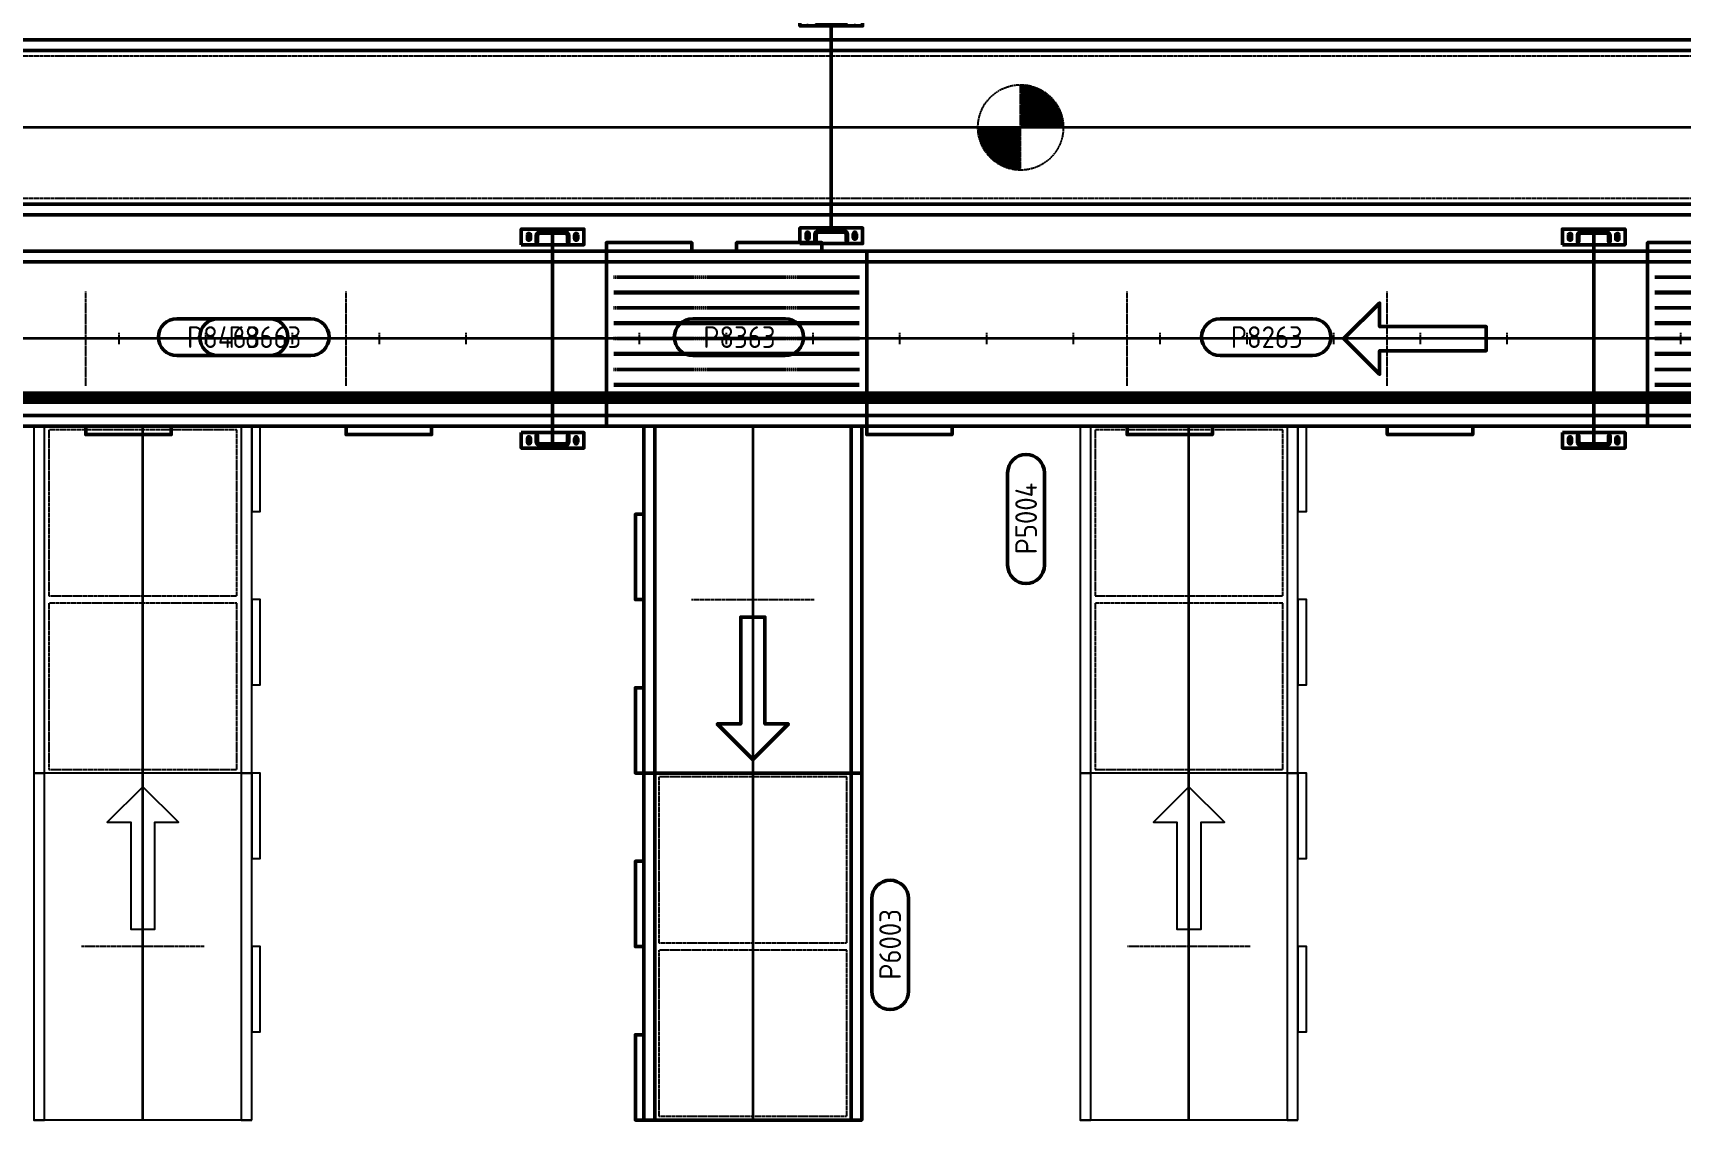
# Model space of a CAD drawing. Header units: millimetres. Extents: x 0 to 461941, y -159644 to 4828.
# Drawn here: x 153743 to 159533, y -42245 to -38425 of the extents above; entities that cross this region are included whole.
import ezdxf
from ezdxf.enums import TextEntityAlignment as Align

# ---------------------------------------------------------------- set-up
doc = ezdxf.new("R2010")
doc.units = ezdxf.units.MM
for name, pattern in [('Xref Conv Decant Empty Tote$0$AM_ISO02W050', [7.5, 6, -1.5]), ('Xref Conv Decant In$0$AM_ISO02W050', [7.5, 6, -1.5]), ('Xref Conv Decant In$0$AM_ISO08W050', [18, 12, -1.5, 3, -1.5]), ('Xref Conv Decant In$0$AM_ISO08W050x2', [9, 6, -0.75, 1.5, -0.75]), ('Xref Conv Decant In$0$CENTER', [7, 4, -1, 1, -1]), ('Xref Conv Decant Product Tote$0$AM_ISO02W050', [7.5, 6, -1.5])]:
    doc.linetypes.add(name, pattern=pattern)
for name, color, linetype in [('AM_BOR', 4, 'Continuous'), ('Xref Conv Decant Empty Tote$0$Conv - Empty Tote', 35, 'Continuous'), ('Xref Conv Decant Empty Tote$0$Conveyor Detail', 150, 'Continuous'), ('Xref Conv Decant Empty Tote$0$P_Number2', 4, 'Continuous'), ('Xref Conv Decant In$0$Conveyor Detail', 150, 'Continuous'), ('Xref Conv Decant In$0$P_Number1', 4, 'Continuous')]:
    doc.layers.add(name, color=color, linetype=linetype)
for name, color, linetype, lineweight in [('Xref Conv Decant Empty Tote$0$Cont 2.5', 7, 'Continuous', 50), ('Xref Conv Decant Empty Tote$0$Conveyor Centreline', 2, 'Continuous', 35), ('Xref Conv Decant Empty Tote$0$Hidden', 9, 'Xref Conv Decant Empty Tote$0$AM_ISO02W050', 25), ('Xref Conv Decant Empty Tote$0$Text', 40, 'Continuous', 35), ('Xref Conv Decant In$0$Center', 7, 'Xref Conv Decant In$0$AM_ISO08W050', 50), ('Xref Conv Decant In$0$Cont 2.5', 7, 'Continuous', 50), ('Xref Conv Decant In$0$Conv Decant In Out', 5, 'Continuous', 50), ('Xref Conv Decant In$0$Conveyor Centreline', 2, 'Continuous', 35), ('Xref Conv Decant In$0$Hidden', 9, 'Xref Conv Decant In$0$AM_ISO02W050', 25), ('Xref Conv Decant In$0$Text', 40, 'Continuous', 35), ('Xref Conv Decant Product Tote$0$Conv- Product decant', 3, 'Continuous', 50), ('Xref Conv Decant Product Tote$0$Hidden', 9, 'Xref Conv Decant Product Tote$0$AM_ISO02W050', 25)]:
    doc.layers.add(name, color=color, linetype=linetype, lineweight=lineweight)
doc.styles.add('Xref Conv Decant Empty Tote$0$STANDARD', font='ISOCP.SHX')
doc.styles.add('Xref Conv Decant In$0$STANDARD', font='ISOCP.SHX')

# ---------------------------------------------------------------- blocks, each defined once
blk = doc.blocks.new('*U157')
for p, q in [((-307.5, 32918.4), (307.5, 32918.4)), ((-307.5, 29260.8), (307.5, 29260.8))]:
    blk.add_line(p, q)
for points in [[(-307.5, 0), (-307.5, 42976.8), (-270, 42976.8), (-270, 0)], [(270, 0), (270, 42976.8), (307.5, 42976.8), (307.5, 0)]]:
    blk.add_lwpolyline(points, close=True)
at = {"layer": 'Xref Conv Decant Empty Tote$0$Conveyor Centreline'}
blk.add_lwpolyline([(0, 0), (0, 42976.8)], dxfattribs=at)
at = {"layer": 'Xref Conv Decant Empty Tote$0$Conveyor Detail', "const_width": 45}
blk.add_lwpolyline([(207.5, 0), (207.5, 42976.8)], dxfattribs=at)
at = {"layer": 'Xref Conv Decant Empty Tote$0$Hidden'}
for p, q in [((-20, 34442.4), (20, 34442.4)), ((-20, 34137.6), (20, 34137.6)), ((-20, 33832.8), (20, 33832.8)), ((-20, 33528), (20, 33528)), ((-20, 33223.2), (20, 33223.2)), ((-20, 32918.4), (20, 32918.4)), ((-20, 32613.6), (20, 32613.6)), ((-20, 32308.8), (20, 32308.8)), ((-20, 32004), (20, 32004)), ((-20, 31699.2), (20, 31699.2)), ((-20, 31394.4), (20, 31394.4)), ((-20, 31089.6), (20, 31089.6)), ((-20, 30784.8), (20, 30784.8)), ((-20, 30480), (20, 30480)), ((-20, 30175.2), (20, 30175.2)), ((-20, 29870.4), (20, 29870.4)), ((-20, 29565.6), (20, 29565.6)), ((-20, 29260.8), (20, 29260.8)), ((-20, 28956), (20, 28956))]:
    blk.add_line(p, q, dxfattribs=at)
blk = doc.blocks.new('Xref Conv Decant Empty Tote$0$Pno2')
at = {"layer": 'Xref Conv Decant Empty Tote$0$Cont 2.5', "lineweight": 50}
blk.add_lwpolyline([(-6.47, 2.55), (6.32, 2.55, -1), (6.32, -2.54), (-6.47, -2.54, -1)], format="xyb", close=True, dxfattribs=at)
at = {"layer": 'Xref Conv Decant Empty Tote$0$Text', "color": 7, "style": 'Xref Conv Decant Empty Tote$0$STANDARD'}
blk.add_attdef('PNO', text='', height=3, dxfattribs=at).set_placement((0, 0), align=Align.MIDDLE)
blk = doc.blocks.new('*U166')
for p, q in [((0, -382.5), (0, 382.5)), ((1219.2, -382.5), (1219.2, 382.5))]:
    blk.add_line(p, q)
for points in [[(0, 345), (1219.2, 345), (1219.2, 382.5), (0, 382.5)], [(0, -382.5), (1219.2, -382.5), (1219.2, -345), (0, -345)], [(609.6, -382.5), (309.6, -382.5), (309.6, -412.5), (609.6, -412.5)], [(1219.2, -382.5), (919.2, -382.5), (919.2, -412.5), (1219.2, -412.5)]]:
    blk.add_lwpolyline(points, close=True)
at = {"layer": 'Xref Conv Decant Empty Tote$0$Conveyor Centreline'}
blk.add_lwpolyline([(0, 0), (1219.2, 0)], dxfattribs=at)
at = {"layer": 'Xref Conv Decant Empty Tote$0$Hidden'}
for points in [[(13.1, -330), (596.5, -330), (596.5, 330), (13.1, 330)], [(622.7, -330), (1206.1, -330), (1206.1, 330), (622.7, 330)]]:
    blk.add_lwpolyline(points, close=True, dxfattribs=at)
blk = doc.blocks.new('*U165')
for p, q in [((-1219.2, -382.5), (-1219.2, 382.5)), ((0, -382.5), (0, 382.5))]:
    blk.add_line(p, q)
for points in [[(0, 345), (-1219.2, 345), (-1219.2, 382.5), (0, 382.5)], [(0, -382.5), (-1219.2, -382.5), (-1219.2, -345), (0, -345)], [(-1219.2, -382.5), (-919.2, -382.5), (-919.2, -412.5), (-1219.2, -412.5)], [(-609.6, -382.5), (-309.6, -382.5), (-309.6, -412.5), (-609.6, -412.5)]]:
    blk.add_lwpolyline(points, close=True)
at = {"layer": 'Xref Conv Decant Empty Tote$0$Conveyor Centreline'}
blk.add_lwpolyline([(0, 0), (-1219.2, 0)], dxfattribs=at)
at = {"layer": 'Xref Conv Decant Empty Tote$0$Hidden'}
for p, q in [((-609.6, -215.5), (-609.6, 215.5)), ((0, -215.5), (0, 215.5))]:
    blk.add_line(p, q, dxfattribs=at)
blk = doc.blocks.new('*U145')
at = {"color": 0, "linetype": 'Continuous'}
blk.add_lwpolyline([(0, 0), (125, 125), (125, 42.5), (500, 42.5), (500, -42.5), (125, -42.5), (125, -125)], close=True, dxfattribs=at)
blk = doc.blocks.new('Xref Conv Decant Empty Tote')
at = {"layer": 'Xref Conv Decant Empty Tote$0$Conv - Empty Tote', "xscale": -1, "rotation": 90}
for name, p in [('*U157', (188487, -39499.1)), ('*U165', (154129.3, -42245)), ('*U165', (157804.3, -42245)), ('*U145', (154129.3, -41073.7)), ('*U145', (157804.3, -41073.7))]:
    blk.add_blockref(name, p, dxfattribs=at)
at = {"layer": 'Xref Conv Decant Empty Tote$0$Conv - Empty Tote', "rotation": 90}
for p in [(154129.3, -41025.8), (157804.3, -41025.8)]:
    blk.add_blockref('*U166', p, dxfattribs=at)
at = {"layer": 'Xref Conv Decant Empty Tote$0$P_Number2', "xscale": 25.4, "yscale": 25.4, "zscale": 25.4, "rotation": 90}
blk.add_blockref('Xref Conv Decant Empty Tote$0$Pno2', (157232, -40131.2), dxfattribs=at).add_auto_attribs({'PNO': 'P5004'})
blk = doc.blocks.new('Xref Conv Decant Product Tote$0$SLOT BPLATE')
blk.add_lwpolyline([(-5.5, -7, 1), (5.5, -7), (5.5, 7, 1), (-5.5, 7)], format="xyb", close=True)
blk = doc.blocks.new('Xref Conv Decant Product Tote$0$BASE PLATE - TV')
blk.add_lwpolyline([(-110, 42.5), (110, 42.5), (110, -12.5), (-110, -12.5)], close=True)
blk.add_blockref('Xref Conv Decant Product Tote$0$SLOT BPLATE', (-83, 15))
at = {"xscale": -1}
blk.add_blockref('Xref Conv Decant Product Tote$0$SLOT BPLATE', (83, 15), dxfattribs=at)
blk = doc.blocks.new('Xref Conv Decant Product Tote$0$CHANNEL 115W- TV')
blk.add_lwpolyline([(57.5, 12.5, -0.414214), (45, 0), (-45, 0, -0.414214), (-57.5, 12.5), (-57.5, 35), (-52.5, 35), (-52.5, 12.5, 0.414214), (-45, 5), (45, 5, 0.414214), (52.5, 12.5), (52.5, 35), (57.5, 35)], format="xyb", close=True)
at = {"layer": 'Xref Conv Decant Product Tote$0$Hidden'}
for p, q in [((-27.5, 5), (-27.5, 0)), ((27.5, 5), (27.5, 0))]:
    blk.add_line(p, q, dxfattribs=at)
blk = doc.blocks.new('Xref Conv Decant Product Tote$0$STAND WMNT - TV')
for name, p in [('Xref Conv Decant Product Tote$0$BASE PLATE - TV', (0, 2.5)), ('Xref Conv Decant Product Tote$0$CHANNEL 115W- TV', (0, 0))]:
    blk.add_blockref(name, p)
blk = doc.blocks.new('*U382')
blk.add_line((5, 0), (745, 0))
at = {"rotation": 270}
blk.add_blockref('Xref Conv Decant Product Tote$0$STAND WMNT - TV', (0, 0), dxfattribs=at)
at = {"xscale": -1, "rotation": 90}
blk.add_blockref('Xref Conv Decant Product Tote$0$STAND WMNT - TV', (750, 0), dxfattribs=at)
blk = doc.blocks.new('Xref Conv Decant Product Tote$0$A$C3C53791A')
blk.add_line((110, 775), (110, 45))
at = {"rotation": 90}
blk.add_blockref('*U382', (110, 775), dxfattribs=at)
at = {"xscale": -1, "rotation": 180}
blk.add_blockref('Xref Conv Decant Product Tote$0$STAND WMNT - TV', (110, 45), dxfattribs=at)
blk = doc.blocks.new('Xref Conv Decant Product Tote')
at = {"layer": 'Xref Conv Decant Product Tote$0$Conv- Product decant'}
blk.add_blockref('Xref Conv Decant Product Tote$0$A$C3C53791A', (156437.5, -39165.1), dxfattribs=at)
blk = doc.blocks.new('*U424')
at = {"linetype": 'Xref Conv Decant In$0$CENTER'}
for p, q in [((-216, 25.4), (-216, 889)), ((-108, 25.4), (-108, 889)), ((0, 25.4), (0, 889)), ((108, 25.4), (108, 889)), ((216, 25.4), (216, 889))]:
    blk.add_line(p, q, dxfattribs=at)
for points in [[(-307.5, 914.4), (-307.5, 614.4), (-337.5, 614.4), (-337.5, 914.4)], [(-307.5, 0), (-307.5, 914.4), (-270, 914.4), (-270, 0)], [(307.5, 0), (307.5, 914.4), (270, 914.4), (270, 0)], [(-307.5, 457.2), (-307.5, 157.2), (-337.5, 157.2), (-337.5, 457.2)]]:
    blk.add_lwpolyline(points, close=True)
at = {"layer": 'Xref Conv Decant In$0$Conveyor Centreline', "linetype": 'Xref Conv Decant In$0$CENTER'}
blk.add_line((0, 0), (0, 914.4), dxfattribs=at)
at = {"layer": 'Xref Conv Decant In$0$Conveyor Detail', "const_width": 15}
for points in [[(-162, 889), (-162, 25.4)], [(-54, 889), (-54, 25.4)], [(54, 889), (54, 25.4)], [(162, 889), (162, 25.4)]]:
    blk.add_lwpolyline(points, dxfattribs=at)
blk = doc.blocks.new('*U421')
at = {"color": 0, "linetype": 'Continuous'}
blk.add_lwpolyline([(0, 0), (125, 125), (125, 42.5), (500, 42.5), (500, -42.5), (125, -42.5), (125, -125)], close=True, dxfattribs=at)
blk = doc.blocks.new('*U428')
for p, q in [((-2743.2, -307.5), (-2743.2, 307.5)), ((0, -307.5), (0, 307.5))]:
    blk.add_line(p, q)
for points in [[(0, 270), (-2743.2, 270), (-2743.2, 307.5), (0, 307.5)], [(0, -307.5), (-2743.2, -307.5), (-2743.2, -270), (0, -270)], [(-2743.2, -307.5), (-2443.2, -307.5), (-2443.2, -337.5), (-2743.2, -337.5)], [(-1828.8, -307.5), (-1528.8, -307.5), (-1528.8, -337.5), (-1828.8, -337.5)], [(-914.4, -307.5), (-614.4, -307.5), (-614.4, -337.5), (-914.4, -337.5)]]:
    blk.add_lwpolyline(points, close=True)
at = {"layer": 'Xref Conv Decant In$0$Conveyor Centreline'}
blk.add_lwpolyline([(0, 0), (-2743.2, 0)], dxfattribs=at)
at = {"layer": 'Xref Conv Decant In$0$Hidden'}
for p, q in [((-1828.8, -166), (-1828.8, 166)), ((-914.4, -166), (-914.4, 166)), ((0, -166), (0, 166))]:
    blk.add_line(p, q, dxfattribs=at)
blk = doc.blocks.new('Xref Conv Decant In$0$Pno2')
at = {"layer": 'Xref Conv Decant In$0$Cont 2.5', "lineweight": 50}
blk.add_lwpolyline([(-6.47, 2.55), (6.32, 2.55, -1), (6.32, -2.54), (-6.47, -2.54, -1)], format="xyb", close=True, dxfattribs=at)
at = {"layer": 'Xref Conv Decant In$0$Text', "color": 7, "style": 'Xref Conv Decant In$0$STANDARD'}
blk.add_attdef('PNO', text='', height=3, dxfattribs=at).set_placement((0, 0), align=Align.MIDDLE)
blk = doc.blocks.new('*U437')
for p, q in [((0, -382.5), (0, 382.5)), ((1219.2, -382.5), (1219.2, 382.5))]:
    blk.add_line(p, q)
for points in [[(0, 345), (1219.2, 345), (1219.2, 382.5), (0, 382.5)], [(0, -382.5), (1219.2, -382.5), (1219.2, -345), (0, -345)], [(609.6, -382.5), (309.6, -382.5), (309.6, -412.5), (609.6, -412.5)], [(1219.2, -382.5), (919.2, -382.5), (919.2, -412.5), (1219.2, -412.5)]]:
    blk.add_lwpolyline(points, close=True)
at = {"layer": 'Xref Conv Decant In$0$Conveyor Centreline'}
blk.add_lwpolyline([(0, 0), (1219.2, 0)], dxfattribs=at)
at = {"layer": 'Xref Conv Decant In$0$Hidden'}
for points in [[(13.1, -330), (596.5, -330), (596.5, 330), (13.1, 330)], [(622.7, -330), (1206.1, -330), (1206.1, 330), (622.7, 330)]]:
    blk.add_lwpolyline(points, close=True, dxfattribs=at)
blk = doc.blocks.new('*U423')
for p, q in [((-1219.2, -382.5), (-1219.2, 382.5)), ((0, -382.5), (0, 382.5))]:
    blk.add_line(p, q)
for points in [[(0, 345), (-1219.2, 345), (-1219.2, 382.5), (0, 382.5)], [(0, -382.5), (-1219.2, -382.5), (-1219.2, -345), (0, -345)], [(-1219.2, -382.5), (-919.2, -382.5), (-919.2, -412.5), (-1219.2, -412.5)], [(-609.6, -382.5), (-309.6, -382.5), (-309.6, -412.5), (-609.6, -412.5)]]:
    blk.add_lwpolyline(points, close=True)
at = {"layer": 'Xref Conv Decant In$0$Conveyor Centreline'}
blk.add_lwpolyline([(0, 0), (-1219.2, 0)], dxfattribs=at)
at = {"layer": 'Xref Conv Decant In$0$Hidden'}
for p, q in [((-609.6, -215.5), (-609.6, 215.5)), ((0, -215.5), (0, 215.5))]:
    blk.add_line(p, q, dxfattribs=at)
blk = doc.blocks.new('*U444')
for points in [[(0, 307.5), (11453, 307.5), (11453, 270), (0, 270)], [(0, -270), (11453, -270), (11453, -307.5), (0, -307.5)]]:
    blk.add_lwpolyline(points, close=True)
at = {"layer": 'Xref Conv Decant In$0$Conveyor Centreline'}
blk.add_lwpolyline([(0, 0), (11453, 0)], dxfattribs=at)
at = {"layer": 'Xref Conv Decant In$0$Hidden'}
for p, q in [((17.5, 250), (11435.5, 250)), ((17.5, -250), (11435.5, -250))]:
    blk.add_line(p, q, dxfattribs=at)
at = {"layer": 'Xref Conv Decant In$0$Hidden', "const_width": 150}
for points in [[(2682.7, 75, -0.414214), (2757.6, 0, -0.414213)], [(2682.7, -75, -0.414214), (2607.7, 0, -0.414213)]]:
    blk.add_lwpolyline(points, format="xyb", dxfattribs=at)
at = {"layer": 'Xref Conv Decant In$0$Hidden'}
for points in [[(2682.7, 150), (2682.7, 0)], [(2682.7, 0), (2532.7, 0)], [(2832.7, 0), (2682.7, 0)], [(2682.7, 0), (2682.7, -150)]]:
    blk.add_lwpolyline(points, dxfattribs=at)
blk.add_circle((2682.7, 0), 150, dxfattribs=at)
blk = doc.blocks.new('Xref Conv Decant In$0$SLOT BPLATE')
blk.add_lwpolyline([(-5.5, -7, 1), (5.5, -7), (5.5, 7, 1), (-5.5, 7)], format="xyb", close=True)
at = {"layer": 'Xref Conv Decant In$0$Center', "linetype": 'Xref Conv Decant In$0$AM_ISO08W050x2', "lineweight": 50}
blk.add_line((-10, 0), (10, 0), dxfattribs=at)
at = {"layer": 'Xref Conv Decant In$0$Center', "lineweight": 50}
blk.add_line((0, 15.5), (0, -15.5), dxfattribs=at)
blk = doc.blocks.new('Xref Conv Decant In$0$BASE PLATE - TV')
blk.add_lwpolyline([(-110, 42.5), (110, 42.5), (110, -12.5), (-110, -12.5)], close=True)
blk.add_blockref('Xref Conv Decant In$0$SLOT BPLATE', (-83, 15))
at = {"xscale": -1}
blk.add_blockref('Xref Conv Decant In$0$SLOT BPLATE', (83, 15), dxfattribs=at)
blk = doc.blocks.new('Xref Conv Decant In$0$CHANNEL 115W- TV')
blk.add_lwpolyline([(57.5, 12.5, -0.414214), (45, 0), (-45, 0, -0.414214), (-57.5, 12.5), (-57.5, 35), (-52.5, 35), (-52.5, 12.5, 0.414214), (-45, 5), (45, 5, 0.414214), (52.5, 12.5), (52.5, 35), (57.5, 35)], format="xyb", close=True)
at = {"layer": 'Xref Conv Decant In$0$Center', "linetype": 'Xref Conv Decant In$0$AM_ISO08W050x2', "lineweight": 50}
blk.add_line((0, 8), (0, -3), dxfattribs=at)
at = {"layer": 'Xref Conv Decant In$0$Hidden'}
for p, q in [((-27.5, 5), (-27.5, 0)), ((27.5, 5), (27.5, 0))]:
    blk.add_line(p, q, dxfattribs=at)
blk = doc.blocks.new('Xref Conv Decant In$0$STAND WMNT - TV')
for name, p in [('Xref Conv Decant In$0$BASE PLATE - TV', (0, 2.5)), ('Xref Conv Decant In$0$CHANNEL 115W- TV', (0, 0))]:
    blk.add_blockref(name, p)
blk = doc.blocks.new('*U474')
blk.add_line((5, 0), (745, 0))
at = {"rotation": 270}
blk.add_blockref('Xref Conv Decant In$0$STAND WMNT - TV', (0, 0), dxfattribs=at)
at = {"xscale": -1, "rotation": 90}
blk.add_blockref('Xref Conv Decant In$0$STAND WMNT - TV', (750, 0), dxfattribs=at)
blk = doc.blocks.new('Xref Conv Decant In')
at = {"layer": 'Xref Conv Decant In$0$Conv Decant In Out'}
for name, p, rotation in [('*U444', (159895.6, -38757.1), 180), ('*U474', (155568.5, -39874.1), 90), ('*U474', (159226.1, -39874.1), 90), ('*U437', (156272.3, -41025.8), 270)]:
    blk.add_blockref(name, p, dxfattribs=dict(at, rotation=rotation))
for p in [(155757.8, -39499.1), (159415.4, -39499.1)]:
    blk.add_blockref('*U428', p, dxfattribs=at)
at = {"layer": 'Xref Conv Decant In$0$Conv Decant In Out', "xscale": -1}
for name, p, rotation in [('*U424', (156672.2, -39499.1), 90), ('*U424', (160329.8, -39499.1), 90), ('*U421', (158348.6, -39499.1), 180), ('*U423', (156272.3, -39806.6), 270), ('*U421', (156272.3, -40977.9), 270)]:
    blk.add_blockref(name, p, dxfattribs=dict(at, rotation=rotation))
at = {"layer": 'Xref Conv Decant In$0$P_Number1', "xscale": 25.4, "yscale": 25.4, "zscale": 25.4}
for p, values in [((154413.3, -39493.9), {'PNO': 'P8463'}), ((154558.4, -39493.9), {'PNO': 'P8663'}), ((156225.3, -39493.9), {'PNO': 'P8363'}), ((158077.7, -39493.9), {'PNO': 'P8263'})]:
    blk.add_blockref('Xref Conv Decant In$0$Pno2', p, dxfattribs=at).add_auto_attribs(values)
at = {"layer": 'Xref Conv Decant In$0$P_Number1', "xscale": 25.4, "yscale": 25.4, "zscale": 25.4, "rotation": 90}
blk.add_blockref('Xref Conv Decant In$0$Pno2', (156754.4, -41627.6), dxfattribs=at).add_auto_attribs({'PNO': 'P6003'})

msp = doc.modelspace()

# ---------------------------------------------------------------- block references
for name in ['Xref Conv Decant Empty Tote', 'Xref Conv Decant Product Tote']:
    msp.add_blockref(name, (0, 0))
at = {"layer": 'AM_BOR'}
for name in ['Xref Conv Decant Product Tote', 'Xref Conv Decant In']:
    msp.add_blockref(name, (0, 0), dxfattribs=at)

doc.saveas('drawing.dxf')
